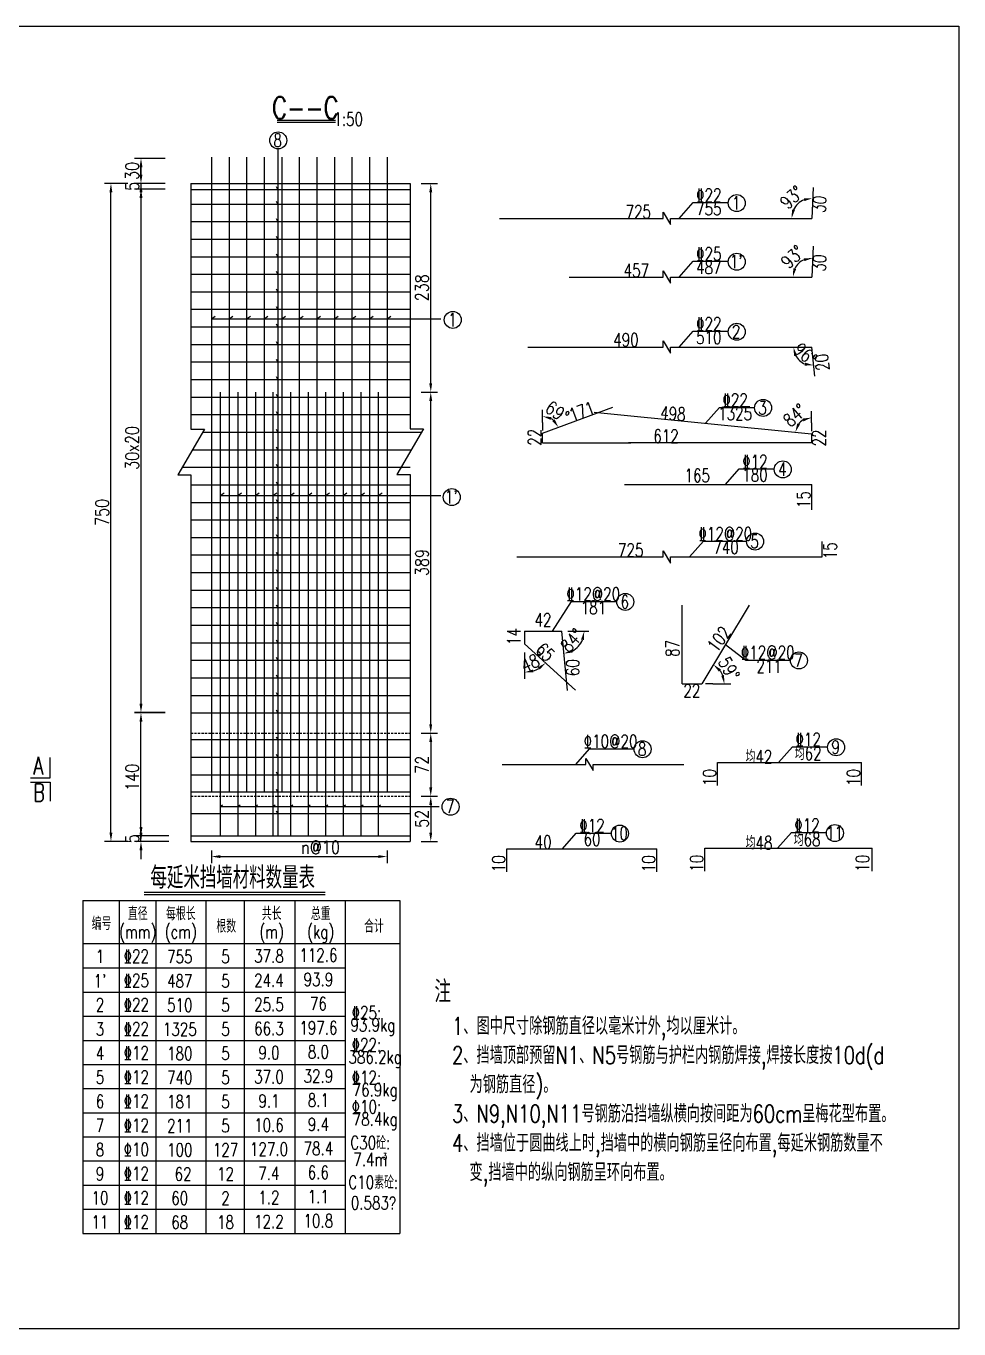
# Model space of a CAD drawing. Header units: millimetres. Extents: x 2923 to 12523, y -1268 to 4624.
# Drawn here: x 3961 to 5023, y -10 to 1475 of the extents above; entities that cross this region are included whole.
import ezdxf
from ezdxf.enums import TextEntityAlignment as Align

# ---------------------------------------------------------------- set-up
doc = ezdxf.new("R2010")
doc.units = ezdxf.units.MM
doc.linetypes.add('DASHED', pattern=[4, 2.5, -1.5])
for name, color, linetype in [('lk', 7, 'Continuous'), ('文字', 7, 'Continuous'), ('标注', 4, 'Continuous'), ('钢筋', 6, 'Continuous')]:
    doc.layers.add(name, color=color, linetype=linetype)
doc.styles.add('XGhz', font='simplex1.shx', dxfattribs={"width": 0.8, "bigfont": 'hztxt.shx'})
doc.styles.add('XGsz', font='simplex1.shx', dxfattribs={"width": 0.8, "bigfont": 'hztxt.shx'})
doc.styles.add('数字', font='simplex1.shx', dxfattribs={"width": 0.8, "bigfont": 'hztxt.shx'})
doc.styles.add('汉字', font='simplex1.shx', dxfattribs={"width": 0.8, "bigfont": 'hztxt.shx'})
doc.styles.add('钢筋', font='simplex1.shx', dxfattribs={"width": 0.8, "height": 2.2, "bigfont": 'hztxt.shx'})
doc.dimstyles.new('STANDARD50', dxfattribs={"dimscale": 5, "dimtxt": 3, "dimasz": 2, "dimexe": 1.5, "dimexo": 2.5, "dimgap": 0.5, "dimtad": 1, "dimdec": 0, "dimrnd": 0.1, "dimzin": 0, "dimdsep": 46, "dimtxsty": 'XGsz', "dimcen": 0.09, "dimdle": 1, "dimclrd": 256, "dimclre": 256, "dimclrt": 256, "dimadec": 0, "dimazin": 0, "dimtfac": 1, "dimtdec": 0, "dimtix": 1, "dimtmove": 2, "dimatfit": 3, "dimfxl": 0, "dimtolj": 1, "dimtzin": 0, "dimlwd": -1, "dimlwe": -1, "dimarcsym": 0})

# ---------------------------------------------------------------- blocks, each defined once
blk = doc.blocks.new('*D49')
at = {"layer": 'DEFPOINTS', "color": 0}
for p in [(4171.8, 547.2), (4371.8, 547.2), (4371.8, 528)]:
    blk.add_point(p, dxfattribs=at)
at = {"layer": '文字'}
for p, q in [((4171.8, 534.7), (4171.8, 520.5)), ((4371.8, 534.7), (4371.8, 520.5)), ((4181.8, 528), (4361.8, 528))]:
    blk.add_line(p, q, dxfattribs=at)
for points in [[(4181.8, 529.6), (4181.8, 526.3), (4171.8, 528)], [(4361.8, 529.6), (4361.8, 526.3), (4371.8, 528)]]:
    blk.add_solid(points, dxfattribs=at)
at = {"layer": '文字', "insert": (4296.1, 538.5), "char_height": 15, "attachment_point": 5, "style": 'XGsz'}
blk.add_mtext('\\A1;n@10', dxfattribs=at)
blk = doc.blocks.new('*D93')
at = {"layer": 'DEFPOINTS', "color": 0}
for p in [(4057.3, 1295.2), (4088.9, 1295.2), (4088.9, 545.2)]:
    blk.add_point(p, dxfattribs=at)
at = {"layer": '标注'}
for p, q in [((4076.4, 1295.2), (4049.8, 1295.2)), ((4057.3, 555.2), (4057.3, 1285.2)), ((4076.4, 545.2), (4049.8, 545.2))]:
    blk.add_line(p, q, dxfattribs=at)
for points in [[(4055.6, 1285.2), (4058.9, 1285.2), (4057.3, 1295.2)], [(4055.6, 555.2), (4058.9, 555.2), (4057.3, 545.2)]]:
    blk.add_solid(points, dxfattribs=at)
at = {"layer": '标注', "insert": (4047.3, 920.2), "char_height": 15, "attachment_point": 5, "rotation": 90, "style": 'XGsz'}
blk.add_mtext('\\A1;750', dxfattribs=at)
blk = doc.blocks.new('*D94')
at = {"layer": 'DEFPOINTS', "color": 0}
for p in [(4532.3, 1108.7), (4799.1, 1108.7), (4855.6, 1108.7), (4837.9, 1097.6), (4859, 1075.6)]:
    blk.add_point(p, dxfattribs=at)
at = {"layer": '文字'}
blk.add_line((4811.6, 1108.7), (4842.2, 1108.7), dxfattribs=at)
blk.add_arc((4855.6, 1108.7), 20.8, 207.753, 248.247, dxfattribs=at)
for points in [[(4835.5, 1098.5), (4838.7, 1099.3), (4834.7, 1108.7)], [(4848.1, 1090.9), (4847.6, 1087.6), (4857.8, 1087.9)]]:
    blk.add_solid(points, dxfattribs=at)
at = {"layer": '文字', "insert": (4848.3, 1100.6), "char_height": 15, "attachment_point": 5, "rotation": 318, "style": 'XGsz'}
blk.add_mtext('\\A1;96°', dxfattribs=at)
blk = doc.blocks.new('*D95')
at = {"layer": 'DEFPOINTS', "color": 0}
for p in [(4857.3, 1223.6), (4845.4, 1207.5), (4579.4, 1188.5), (4816, 1188.5), (4855.6, 1188.5)]:
    blk.add_point(p, dxfattribs=at)
at = {"layer": '文字'}
blk.add_line((4828.5, 1188.5), (4841.5, 1188.5), dxfattribs=at)
blk.add_arc((4855.6, 1188.5), 21.6, 113.8742, 153.2599, dxfattribs=at)
for points in [[(4846.5, 1209.9), (4847.1, 1206.6), (4856.7, 1210.1)], [(4837.9, 1197.8), (4834.6, 1198.6), (4834, 1188.5)]]:
    blk.add_solid(points, dxfattribs=at)
at = {"layer": '文字', "insert": (4833.8, 1211.4), "char_height": 15, "attachment_point": 5, "rotation": 43.567, "style": 'XGsz'}
blk.add_mtext('\\A1;93°', dxfattribs=at)
blk = doc.blocks.new('*D96')
at = {"layer": 'DEFPOINTS', "color": 0}
for p in [(4857.3, 1290.5), (4844.7, 1275.7), (4499.9, 1255.4), (4803.8, 1255.4), (4855.6, 1255.4)]:
    blk.add_point(p, dxfattribs=at)
at = {"layer": '文字'}
blk.add_line((4816.3, 1255.4), (4840.1, 1255.4), dxfattribs=at)
blk.add_arc((4855.6, 1255.4), 23, 112.2579, 154.8762, dxfattribs=at)
for points in [[(4846.6, 1278.3), (4847.1, 1275), (4856.7, 1278.4)], [(4836.4, 1264.8), (4833.1, 1265.5), (4832.6, 1255.4)]]:
    blk.add_solid(points, dxfattribs=at)
at = {"layer": '文字', "insert": (4832.8, 1279.3), "char_height": 15, "attachment_point": 5, "rotation": 43.567, "style": 'XGsz'}
blk.add_mtext('\\A1;93°', dxfattribs=at)
blk = doc.blocks.new('*D97')
at = {"layer": 'DEFPOINTS', "color": 0}
for p in [(4607.8, 1034.6), (4846.6, 1026.1), (4855.3, 1009.8), (4855.3, 1009.8), (4855.3, 999.6)]:
    blk.add_point(p, dxfattribs=at)
at = {"layer": '文字'}
blk.add_line((4855.3, 1022.3), (4855.3, 1035.8), dxfattribs=at)
blk.add_arc((4855.3, 1009.8), 18.5, 121.4088, 142.8806, dxfattribs=at)
for points in [[(4845.2, 1027.2), (4846.1, 1024), (4855.3, 1028.3)], [(4842.1, 1020.4), (4839, 1021.6), (4836.9, 1011.7)]]:
    blk.add_solid(points, dxfattribs=at)
at = {"layer": '文字', "insert": (4836.2, 1030.9), "char_height": 15, "attachment_point": 5, "rotation": 42.1447, "style": 'XGsz'}
blk.add_mtext('\\A1;84°', dxfattribs=at)
blk = doc.blocks.new('*D98')
at = {"layer": 'DEFPOINTS', "color": 0}
for p in [(4628.8, 1040.3), (4548.9, 1010.4), (4548.9, 1010.4), (4563, 1023.8), (4548.9, 999.6)]:
    blk.add_point(p, dxfattribs=at)
at = {"layer": '文字'}
blk.add_line((4548.9, 1022.9), (4548.9, 1037.3), dxfattribs=at)
blk.add_arc((4548.9, 1010.4), 19.5, 50.3413, 60.2428, dxfattribs=at)
for points in [[(4558.2, 1025.7), (4559, 1028.9), (4548.9, 1029.8)], [(4562.7, 1026.3), (4560, 1024.4), (4567.1, 1017.2)]]:
    blk.add_solid(points, dxfattribs=at)
at = {"layer": '文字', "insert": (4565.7, 1034.6), "char_height": 15, "attachment_point": 5, "rotation": 325.292, "style": 'XGsz'}
blk.add_mtext('\\A1;69°', dxfattribs=at)
blk = doc.blocks.new('*D99')
at = {"layer": 'DEFPOINTS', "color": 0}
for p in [(4784.3, 814.7), (4754.5, 733.3), (4708.1, 724.7), (4730.3, 724.7), (4730.3, 724.7)]:
    blk.add_point(p, dxfattribs=at)
at = {"layer": '文字'}
blk.add_line((4742.8, 724.7), (4763.5, 724.7), dxfattribs=at)
blk.add_arc((4730.3, 724.7), 25.8, 22.3847, 36.6516, dxfattribs=at)
for points in [[(4749.8, 738.8), (4752.1, 741.3), (4743.5, 746.8)], [(4755.7, 734.8), (4752.5, 734.2), (4756, 724.7)]]:
    blk.add_solid(points, dxfattribs=at)
at = {"layer": '文字', "insert": (4761.4, 742.3), "char_height": 15, "attachment_point": 5, "rotation": 299.5181, "style": 'XGsz'}
blk.add_mtext('\\A1;59°', dxfattribs=at)
blk = doc.blocks.new('*D245')
at = {"layer": 'DEFPOINTS', "color": 0}
for p in [(4131.5, 1295.2), (4091.5, 692.2), (4131.7, 692.2)]:
    blk.add_point(p, dxfattribs=at)
at = {"layer": '标注'}
for p, q in [((4119, 1295.2), (4084, 1295.2)), ((4091.5, 1285.2), (4091.5, 702.2)), ((4119.2, 692.2), (4084, 692.2))]:
    blk.add_line(p, q, dxfattribs=at)
for points in [[(4089.8, 1285.2), (4093.2, 1285.2), (4091.5, 1295.2)], [(4089.8, 702.2), (4093.2, 702.2), (4091.5, 692.2)]]:
    blk.add_solid(points, dxfattribs=at)
at = {"layer": '标注', "insert": (4081.5, 993.7), "char_height": 15, "attachment_point": 5, "rotation": 90, "style": 'XGsz'}
blk.add_mtext('\\A1;30x20', dxfattribs=at)
blk = doc.blocks.new('*D249')
at = {"layer": 'DEFPOINTS', "color": 0}
for p in [(4131.5, 1323.7), (4091.5, 1295.2), (4131.5, 1295.2)]:
    blk.add_point(p, dxfattribs=at)
at = {"layer": '标注'}
for p, q in [((4119, 1323.7), (4084, 1323.7)), ((4091.5, 1313.7), (4091.5, 1305.2)), ((4119, 1295.2), (4084, 1295.2))]:
    blk.add_line(p, q, dxfattribs=at)
for points in [[(4089.8, 1313.7), (4093.2, 1313.7), (4091.5, 1323.7)], [(4089.8, 1305.2), (4093.2, 1305.2), (4091.5, 1295.2)]]:
    blk.add_solid(points, dxfattribs=at)
at = {"layer": '标注', "insert": (4081.5, 1309.4), "char_height": 15, "attachment_point": 5, "rotation": 90, "style": 'XGsz'}
blk.add_mtext('\\A1;30', dxfattribs=at)
blk = doc.blocks.new('*D248')
at = {"layer": 'DEFPOINTS', "color": 0}
for p in [(4131.5, 1295.2), (4091.5, 1288.7), (4131.7, 1288.7)]:
    blk.add_point(p, dxfattribs=at)
at = {"layer": '标注'}
for p, q in [((4091.5, 1305.2), (4091.5, 1315.2)), ((4119, 1295.2), (4084, 1295.2)), ((4091.5, 1295.2), (4091.5, 1288.7)), ((4119.2, 1288.7), (4084, 1288.7)), ((4091.5, 1278.7), (4091.5, 1268.7))]:
    blk.add_line(p, q, dxfattribs=at)
for points in [[(4089.8, 1305.2), (4093.2, 1305.2), (4091.5, 1295.2)], [(4089.8, 1278.7), (4093.2, 1278.7), (4091.5, 1288.7)]]:
    blk.add_solid(points, dxfattribs=at)
at = {"layer": '标注', "insert": (4081.5, 1291.9), "char_height": 15, "attachment_point": 5, "rotation": 90, "style": 'XGsz'}
blk.add_mtext('\\A1;5', dxfattribs=at)
blk = doc.blocks.new('*D247')
at = {"layer": 'DEFPOINTS', "color": 0}
for p in [(4091.5, 551.6), (4135.9, 551.6), (4135.9, 545.1)]:
    blk.add_point(p, dxfattribs=at)
at = {"layer": '标注'}
for p, q in [((4091.5, 561.6), (4091.5, 571.6)), ((4123.4, 551.6), (4084, 551.6)), ((4091.5, 545.1), (4091.5, 551.6)), ((4123.4, 545.1), (4084, 545.1)), ((4091.5, 535.1), (4091.5, 525.1))]:
    blk.add_line(p, q, dxfattribs=at)
for points in [[(4089.8, 561.6), (4093.2, 561.6), (4091.5, 551.6)], [(4089.8, 535.1), (4093.2, 535.1), (4091.5, 545.1)]]:
    blk.add_solid(points, dxfattribs=at)
at = {"layer": '标注', "insert": (4081.5, 548.3), "char_height": 15, "attachment_point": 5, "rotation": 90, "style": 'XGsz'}
blk.add_mtext('\\A1;5', dxfattribs=at)
blk = doc.blocks.new('*D246')
at = {"layer": 'DEFPOINTS', "color": 0}
for p in [(4091.5, 691.7), (4131.7, 691.7), (4135.9, 545.1)]:
    blk.add_point(p, dxfattribs=at)
at = {"layer": '标注'}
for p, q in [((4119.2, 691.7), (4084, 691.7)), ((4091.5, 555.1), (4091.5, 681.7)), ((4123.4, 545.1), (4084, 545.1))]:
    blk.add_line(p, q, dxfattribs=at)
for points in [[(4089.8, 681.7), (4093.2, 681.7), (4091.5, 691.7)], [(4089.8, 555.1), (4093.2, 555.1), (4091.5, 545.1)]]:
    blk.add_solid(points, dxfattribs=at)
at = {"layer": '标注', "insert": (4081.5, 618.4), "char_height": 15, "attachment_point": 5, "rotation": 90, "style": 'XGsz'}
blk.add_mtext('\\A1;140', dxfattribs=at)
blk = doc.blocks.new('*D299')
at = {"layer": 'DEFPOINTS', "color": 0}
for p in [(4528.3, 770.6), (4528.3, 760.7), (4528.3, 730.6), (4537.3, 739.2), (4586.5, 717.6)]:
    blk.add_point(p, dxfattribs=at)
at = {"layer": '文字'}
blk.add_arc((4528.3, 770.6), 32.6, 287.6236, 300.0528, dxfattribs=at)
for points in [[(4543.6, 743.7), (4545.7, 741.1), (4552.5, 748.7)], [(4538.5, 737.9), (4538, 741.2), (4528.3, 738)]]:
    blk.add_solid(points, dxfattribs=at)
at = {"layer": '文字', "insert": (4537.5, 749.9), "char_height": 15, "attachment_point": 5, "rotation": 23.8382, "style": 'XGsz'}
blk.add_mtext('\\A1;48°', dxfattribs=at)
blk = doc.blocks.new('*D300')
at = {"layer": 'DEFPOINTS', "color": 0}
for p in [(4570.7, 784.9), (4577.9, 784.9), (4601.6, 784.9), (4585, 763.5), (4577.4, 717.3)]:
    blk.add_point(p, dxfattribs=at)
at = {"layer": '文字'}
blk.add_arc((4570.7, 784.9), 25.7, 298.1495, 337.5611, dxfattribs=at)
for points in [[(4592.8, 775.4), (4596.1, 774.7), (4596.4, 784.9)], [(4583.3, 760.6), (4582.3, 763.8), (4573.2, 759.3)]]:
    blk.add_solid(points, dxfattribs=at)
at = {"layer": '文字', "insert": (4582.3, 774.3), "char_height": 15, "attachment_point": 5, "rotation": 47.8553, "style": 'XGsz'}
blk.add_mtext('\\A1;84°', dxfattribs=at)
blk = doc.blocks.new('*D348')
at = {"layer": 'DEFPOINTS', "color": 0}
for p in [(4398, 1057.4), (4421.6, 1057.4), (4398, 668.7)]:
    blk.add_point(p, dxfattribs=at)
at = {"layer": '标注'}
for p, q in [((4410.5, 1057.4), (4429.1, 1057.4)), ((4421.6, 678.7), (4421.6, 1047.4)), ((4410.5, 668.7), (4429.1, 668.7))]:
    blk.add_line(p, q, dxfattribs=at)
for points in [[(4419.9, 1047.4), (4423.2, 1047.4), (4421.6, 1057.4)], [(4419.9, 678.7), (4423.2, 678.7), (4421.6, 668.7)]]:
    blk.add_solid(points, dxfattribs=at)
at = {"layer": '标注', "insert": (4411.6, 863.1), "char_height": 15, "attachment_point": 5, "rotation": 90, "style": 'XGsz'}
blk.add_mtext('\\A1;389', dxfattribs=at)
blk = doc.blocks.new('*D349')
at = {"layer": 'DEFPOINTS', "color": 0}
for p in [(4398, 1295.2), (4421.6, 1295.2), (4398, 1057.4)]:
    blk.add_point(p, dxfattribs=at)
at = {"layer": '标注'}
for p, q in [((4410.5, 1295.2), (4429.1, 1295.2)), ((4421.6, 1067.4), (4421.6, 1285.2)), ((4410.5, 1057.4), (4429.1, 1057.4))]:
    blk.add_line(p, q, dxfattribs=at)
for points in [[(4419.9, 1285.2), (4423.2, 1285.2), (4421.6, 1295.2)], [(4419.9, 1067.4), (4423.2, 1067.4), (4421.6, 1057.4)]]:
    blk.add_solid(points, dxfattribs=at)
at = {"layer": '标注', "insert": (4411.6, 1176.3), "char_height": 15, "attachment_point": 5, "rotation": 90, "style": 'XGsz'}
blk.add_mtext('\\A1;238', dxfattribs=at)
blk = doc.blocks.new('*D360')
at = {"layer": 'DEFPOINTS', "color": 0}
for p in [(4398, 668.7), (4398, 596.7), (4421.6, 596.7)]:
    blk.add_point(p, dxfattribs=at)
at = {"layer": '标注'}
for p, q in [((4410.5, 668.7), (4429.1, 668.7)), ((4421.6, 658.7), (4421.6, 606.7)), ((4410.5, 596.7), (4429.1, 596.7))]:
    blk.add_line(p, q, dxfattribs=at)
for points in [[(4419.9, 658.7), (4423.2, 658.7), (4421.6, 668.7)], [(4419.9, 606.7), (4423.2, 606.7), (4421.6, 596.7)]]:
    blk.add_solid(points, dxfattribs=at)
at = {"layer": '标注', "insert": (4411.6, 632.7), "char_height": 15, "attachment_point": 5, "rotation": 90, "style": 'XGsz'}
blk.add_mtext('\\A1;72', dxfattribs=at)
blk = doc.blocks.new('*D361')
at = {"layer": 'DEFPOINTS', "color": 0}
for p in [(4398, 596.7), (4398, 545.2), (4421.6, 545.2)]:
    blk.add_point(p, dxfattribs=at)
at = {"layer": '标注'}
for p, q in [((4410.5, 596.7), (4429.1, 596.7)), ((4421.6, 586.7), (4421.6, 555.2)), ((4410.5, 545.2), (4429.1, 545.2))]:
    blk.add_line(p, q, dxfattribs=at)
for points in [[(4419.9, 586.7), (4423.2, 586.7), (4421.6, 596.7)], [(4419.9, 555.2), (4423.2, 555.2), (4421.6, 545.2)]]:
    blk.add_solid(points, dxfattribs=at)
at = {"layer": '标注', "insert": (4411.6, 571), "char_height": 15, "attachment_point": 5, "rotation": 90, "style": 'XGsz'}
blk.add_mtext('\\A1;52', dxfattribs=at)

msp = doc.modelspace()

# ---------------------------------------------------------------- linework, layer by layer
at = {"layer": 'DEFPOINTS'}
msp.add_lwpolyline([(2923.2, 1474.6), (5023.2, 1474.6), (5023.2, -10.4), (2923.2, -10.4), (2923.2, 1474.6)], dxfattribs=at)
at = {"layer": 'lk'}
for p, q in [((4148.4, 1295.2), (4398, 1295.2)), ((4148.4, 1295.2), (4148.4, 1015.3)), ((4398, 1295.2), (4398, 1015.5)), ((4148.4, 1087.2), (4148.4, 1015.3)), ((4398, 1087.2), (4398, 1015.5)), ((4163.8, 1015.3), (4133.3, 963.2)), ((4148.4, 1015.3), (4163.8, 1015.3)), ((4413.5, 1015.5), (4383, 963.4)), ((4398, 1015.5), (4413.5, 1015.5)), ((4133.3, 963.2), (4148.4, 963.2)), ((4148.4, 963.2), (4148.4, 545.2)), ((4383, 963.4), (4398, 963.4)), ((4398, 963.4), (4398, 545.2)), ((4148.4, 545.2), (4398, 545.2))]:
    msp.add_line(p, q, dxfattribs=at)
at = {"layer": 'lk', "linetype": 'DASHED'}
for p, q in [((4148.4, 668.7), (4398, 668.7)), ((4148.4, 596.7), (4398, 596.7))]:
    msp.add_line(p, q, dxfattribs=at)
at = {"layer": '文字'}
for p, q in [((4548.9, 1022.9), (4548.9, 1013.5)), ((4855.3, 1022.3), (4855.3, 1012.9)), ((4577.9, 784.9), (4601.6, 784.9)), ((4528.3, 760.7), (4528.3, 730.6)), ((4742.8, 724.7), (4734.6, 724.7)), ((4181.8, 585.2), (4184.4, 586.8)), ((4181.8, 585.2), (4431.3, 585.2)), ((4201.8, 585.2), (4204.4, 586.8)), ((4221.8, 585.2), (4224.4, 586.8)), ((4241.8, 585.2), (4244.4, 586.8)), ((4261.8, 585.2), (4264.4, 586.8)), ((4281.8, 585.2), (4284.4, 586.8)), ((4301.8, 585.2), (4304.4, 586.8)), ((4321.8, 585.2), (4324.4, 586.8)), ((4341.8, 585.2), (4344.4, 586.8)), ((4361.8, 585.2), (4364.4, 586.8)), ((4025.3, 318.5), (4324.2, 318.5))]:
    msp.add_line(p, q, dxfattribs=at)
at = {"layer": '标注'}
for p, q in [((4246.5, 1364.9), (4313.1, 1364.9)), ((4247.5, 1334.6), (4247.5, 551.7)), ((4247.5, 1288.4), (4245.9, 1291.4)), ((4247.5, 1271.7), (4245.9, 1274.7)), ((4686.2, 1255.4), (4686.2, 1262.4)), ((4686.2, 1262.4), (4694.5, 1248.4)), ((4704.6, 1255.4), (4720.4, 1273.4)), ((4720.4, 1273.4), (4759.7, 1273.4)), ((4247.5, 1251.7), (4245.9, 1254.7)), ((4694.5, 1248.4), (4694.5, 1255.4)), ((4247.5, 1231.7), (4245.9, 1234.7)), ((4247.5, 1211.7), (4245.9, 1214.7)), ((4704.6, 1188.5), (4720.4, 1206.5)), ((4720.4, 1206.5), (4759.7, 1206.5)), ((4247.5, 1191.7), (4245.9, 1194.7)), ((4686.2, 1195.5), (4694.5, 1181.4)), ((4686.2, 1188.5), (4686.2, 1195.5)), ((4694.5, 1181.4), (4694.5, 1188.5)), ((4247.5, 1171.7), (4245.9, 1174.7)), ((4171.8, 1140.9), (4176.1, 1143.8)), ((4191.8, 1140.9), (4196.1, 1143.8)), ((4211.8, 1140.9), (4216.1, 1143.8)), ((4231.8, 1140.9), (4236.1, 1143.8)), ((4247.5, 1151.7), (4245.9, 1154.7)), ((4251.8, 1140.9), (4256.1, 1143.8)), ((4271.8, 1140.9), (4276.1, 1143.8)), ((4291.8, 1140.9), (4296.1, 1143.8)), ((4311.8, 1140.9), (4316.1, 1143.8)), ((4331.8, 1140.9), (4336.1, 1143.8)), ((4351.8, 1140.9), (4356.1, 1143.8)), ((4371.8, 1140.9), (4376.1, 1143.8)), ((4171.8, 1140.9), (4433.1, 1140.9)), ((4247.5, 1131.7), (4245.9, 1134.7)), ((4247.5, 1111.7), (4245.9, 1114.7)), ((4686.2, 1115.7), (4694.5, 1101.6)), ((4686.2, 1108.7), (4686.2, 1115.7)), ((4704.6, 1108.7), (4720.4, 1126.7)), ((4720.4, 1126.7), (4759.7, 1126.7)), ((4694.5, 1101.6), (4694.5, 1108.7)), ((4247.5, 1091.7), (4245.9, 1094.7)), ((4247.5, 1071.7), (4245.9, 1074.7)), ((4247.5, 1051.7), (4245.9, 1054.7)), ((4734.6, 1021.9), (4750.4, 1039.9)), ((4750.4, 1039.9), (4789.7, 1039.9)), ((4247.5, 1031.7), (4245.9, 1034.7)), ((4247.5, 1011.7), (4245.9, 1014.7)), ((4247.5, 991.7), (4245.9, 994.7)), ((4247.5, 971.7), (4245.9, 974.7)), ((4757.2, 951.9), (4773, 969.9)), ((4773, 969.9), (4812.3, 969.9)), ((4247.5, 951.7), (4245.9, 954.7)), ((4181.8, 939.6), (4186.1, 942.5)), ((4181.8, 939.6), (4433, 939.6)), ((4201.8, 939.6), (4206.1, 942.5)), ((4221.8, 939.6), (4226.1, 942.5)), ((4241.8, 939.6), (4246.1, 942.5)), ((4261.8, 939.6), (4266.1, 942.5)), ((4281.8, 939.6), (4286.1, 942.5)), ((4301.8, 939.6), (4306.1, 942.5)), ((4321.8, 939.6), (4326.1, 942.5)), ((4341.8, 939.6), (4346.1, 942.5)), ((4361.8, 939.6), (4366.1, 942.5)), ((4247.5, 931.7), (4245.9, 934.7)), ((4247.5, 911.7), (4245.9, 914.7)), ((4247.5, 891.7), (4245.9, 894.7)), ((4686.2, 876.5), (4694.5, 862.5)), ((4686.2, 869.5), (4686.2, 876.5)), ((4716.5, 869.5), (4732.3, 887.5)), ((4732.3, 887.5), (4780.7, 887.5)), ((4247.5, 871.7), (4245.9, 874.7)), ((4694.5, 862.5), (4694.5, 869.5)), ((4247.5, 851.7), (4245.9, 854.7)), ((4247.5, 831.7), (4245.9, 834.7)), ((4560.3, 784.9), (4581.9, 818.8)), ((4581.9, 818.8), (4632.9, 818.8)), ((4247.5, 811.7), (4245.9, 814.7)), ((4247.5, 791.7), (4245.9, 794.7)), ((4247.5, 771.7), (4245.9, 774.7)), ((4757.3, 769.7), (4780.5, 752)), ((4247.5, 751.7), (4245.9, 754.7)), ((4780.5, 752), (4830.6, 752)), ((4247.5, 731.7), (4245.9, 734.7)), ((4247.5, 711.7), (4245.9, 714.7)), ((4247.5, 691.7), (4245.9, 694.7)), ((4247.5, 661.3), (4245.9, 664.2)), ((3988, 617.8), (3988, 640.8)), ((4247.5, 641.3), (4245.9, 644.2)), ((4586.7, 632.9), (4602.5, 650.9)), ((4598.1, 639.9), (4606.4, 625.9)), ((4598.1, 632.9), (4598.1, 639.9)), ((4602.5, 650.9), (4652.6, 650.9)), ((4817.8, 635.1), (4833.6, 653.1)), ((4833.6, 653.1), (4872.9, 653.1)), ((4247.5, 621.3), (4245.9, 624.2)), ((4606.4, 625.9), (4606.4, 632.9)), ((3965.5, 617.8), (3988, 617.8)), ((3965.5, 612.7), (3988, 612.7)), ((3988, 612.7), (3988, 591)), ((4247.5, 601.7), (4245.9, 604.6)), ((4247.5, 577), (4245.9, 579.9)), ((4571.6, 536.8), (4587.4, 554.8)), ((4587.4, 554.8), (4626.7, 554.8)), ((4816.6, 537.4), (4832.4, 555.4)), ((4832.4, 555.4), (4871.7, 555.4)), ((4066.5, 478), (4066.5, 98.5)), ((4095.3, 484.9), (4301.3, 484.9)), ((4108.4, 478), (4108.4, 98.5)), ((4165.4, 478), (4165.4, 98.5)), ((4209, 478), (4209, 98.5)), ((4266.6, 478), (4266.6, 98.5)), ((4324.2, 478), (4324.2, 98.5)), ((4025.3, 428.8), (4386.3, 428.8)), ((4025.3, 401), (4324.2, 401)), ((4025.3, 373.5), (4324.2, 373.5)), ((4025.3, 346), (4324.2, 346)), ((4025.3, 291), (4324.2, 291)), ((4025.3, 263.5), (4324.2, 263.5)), ((4025.3, 236), (4324.2, 236)), ((4025.3, 208.5), (4324.2, 208.5)), ((4025.3, 181), (4324.2, 181)), ((4025.3, 153.5), (4324.2, 153.5)), ((4025.3, 126), (4324.2, 126))]:
    msp.add_line(p, q, dxfattribs=at)
for centre in [(4247.8, 1344.3), (4770.1, 1272.8), (4770.1, 1205.9), (4446.7, 1139.7), (4770.1, 1126.1), (4800.1, 1039.4), (4822.6, 969.3), (4445.5, 937.7), (4791.1, 887), (4643.2, 818.3), (4841, 751.5), (4662.9, 650.3), (4883.3, 652.5), (4444.2, 584.8), (4882, 554.8), (4637.1, 554.2)]:
    msp.add_circle(centre, 9.68, dxfattribs=at)
at = {"layer": '钢筋'}
for p, q in [((4246.5, 1367.4), (4313.1, 1367.4)), ((4171.8, 1325.2), (4171.8, 601.7)), ((4191.8, 1325.2), (4191.8, 601.7)), ((4211.8, 1325.2), (4211.8, 601.7)), ((4231.8, 1325.2), (4231.8, 601.7)), ((4251.8, 1325.2), (4251.8, 601.7)), ((4271.8, 1325.2), (4271.8, 601.7)), ((4291.8, 1325.2), (4291.8, 601.7)), ((4311.8, 1325.2), (4311.8, 601.7)), ((4331.8, 1325.2), (4331.8, 601.7)), ((4351.8, 1325.2), (4351.8, 601.7)), ((4371.8, 1325.2), (4371.8, 601.7)), ((4148.4, 1288.4), (4398, 1288.4)), ((4857.3, 1290.5), (4855.6, 1255.4)), ((4148.4, 1271.7), (4398, 1271.7)), ((4148.4, 1251.7), (4398, 1251.7)), ((4499.9, 1255.4), (4686.2, 1255.4)), ((4694.5, 1255.4), (4855.6, 1255.4)), ((4148.4, 1231.7), (4398, 1231.7)), ((4857.3, 1223.6), (4855.6, 1188.5)), ((4148.4, 1211.7), (4398, 1211.7)), ((4148.4, 1191.7), (4398, 1191.7)), ((4579.4, 1188.5), (4686.2, 1188.5)), ((4694.5, 1188.5), (4855.6, 1188.5)), ((4148.4, 1171.7), (4398, 1171.7)), ((4148.4, 1151.7), (4398, 1151.7)), ((4148.4, 1131.7), (4398, 1131.7)), ((4148.4, 1111.7), (4398, 1111.7)), ((4532.3, 1108.7), (4686.2, 1108.7)), ((4694.5, 1108.7), (4855.6, 1108.7)), ((4859, 1075.6), (4855.6, 1108.7)), ((4148.4, 1091.7), (4398, 1091.7)), ((4148.4, 1071.7), (4398, 1071.7)), ((4181.8, 1057.2), (4181.8, 551.7)), ((4201.8, 1057.2), (4201.8, 551.7)), ((4221.8, 1057.2), (4221.8, 551.7)), ((4241.8, 1057.2), (4241.8, 551.7)), ((4261.8, 1057.2), (4261.8, 551.7)), ((4281.8, 1057.2), (4281.8, 551.7)), ((4301.8, 1057.2), (4301.8, 551.7)), ((4321.8, 1057.2), (4321.8, 551.7)), ((4341.8, 1057.2), (4341.8, 551.7)), ((4361.8, 1057.2), (4361.8, 551.7)), ((4148.4, 1051.7), (4398, 1051.7)), ((4548.9, 1010.4), (4628.8, 1040.3)), ((4148.4, 1031.7), (4398, 1031.7)), ((4607.8, 1034.6), (4855.3, 1009.8)), ((4161.8, 1011.7), (4411.3, 1011.7)), ((4548.9, 999.6), (4548.9, 1010.4)), ((4855.3, 1009.8), (4855.3, 999.6)), ((4548.9, 999.6), (4649.3, 999.6)), ((4855.3, 999.6), (4647, 999.6)), ((4150, 991.7), (4399.6, 991.7)), ((4138.3, 971.7), (4398, 971.7)), ((4148.4, 951.7), (4398, 951.7)), ((4642.4, 951.9), (4855.6, 951.9)), ((4855.6, 923), (4855.6, 951.9)), ((4148.4, 931.7), (4398, 931.7)), ((4148.4, 911.7), (4398, 911.7)), ((4148.4, 891.7), (4398, 891.7)), ((4867.5, 869.5), (4867.5, 887.1)), ((4148.4, 871.7), (4398, 871.7)), ((4519.7, 869.5), (4686.2, 869.5)), ((4694.5, 869.5), (4867.5, 869.5)), ((4148.4, 851.7), (4398, 851.7)), ((4148.4, 831.7), (4398, 831.7)), ((4148.4, 811.7), (4398, 811.7)), ((4708.1, 724.7), (4708.1, 814.7)), ((4784.3, 814.7), (4730.3, 724.7)), ((4148.4, 791.7), (4398, 791.7)), ((4528.3, 784.9), (4528.3, 770.6)), ((4528.3, 784.9), (4570.7, 784.9)), ((4577.4, 717.3), (4570.7, 784.9)), ((4148.4, 771.7), (4398, 771.7)), ((4586.5, 717.6), (4528.3, 770.6)), ((4148.4, 751.7), (4398, 751.7)), ((4148.4, 731.7), (4398, 731.7)), ((4708.1, 724.7), (4730.3, 724.7)), ((4148.4, 711.7), (4398, 711.7)), ((4148.4, 691.7), (4398, 691.7)), ((4148.4, 661.3), (4398, 661.3)), ((4148.4, 641.3), (4398, 641.3)), ((4502.9, 632.9), (4598.1, 632.9)), ((4606.4, 632.9), (4709.9, 632.9)), ((4748.4, 635.1), (4912.3, 635.1)), ((4748.4, 608.9), (4748.4, 635.1)), ((4912.3, 608.9), (4912.3, 635.1)), ((4148.4, 621.3), (4398, 621.3)), ((4148.4, 601.7), (4398, 601.7)), ((4148.4, 577), (4398, 577)), ((4148.4, 551.7), (4398, 551.7)), ((4508.1, 536.8), (4679.1, 536.8)), ((4508.1, 510.6), (4508.1, 536.8)), ((4679.1, 510.6), (4679.1, 536.8)), ((4733.7, 537.4), (4924.5, 537.4)), ((4733.7, 511.2), (4733.7, 537.4)), ((4924.5, 511.2), (4924.5, 537.4)), ((4025.3, 478), (4386.3, 478)), ((4025.3, 478), (4025.3, 98.5)), ((4095.3, 487.4), (4301.3, 487.4)), ((4386.3, 478), (4386.3, 98.5)), ((4025.3, 98.5), (4386.3, 98.5))]:
    msp.add_line(p, q, dxfattribs=at)

# ---------------------------------------------------------------- texts
at = {"layer": '文字', "width": 0.75}
for s, height, style, p in [('C--C', 25, 'XGhz', (4278.7, 1381.4)), ('1:50', 15, '数字', (4327.5, 1368.5)), ('8', 15, '数字', (4247.2, 1344.4)), ('%%13222', 15, '钢筋', (4738.3, 1281.8)), ('1', 15, '数字', (4769.5, 1273)), ('725', 15, '数字', (4657.9, 1262.9)), ('755', 15, '数字', (4738.3, 1266.4)), ('%%13225', 15, '钢筋', (4738.3, 1214.9)), ('457', 15, '数字', (4655.8, 1196)), ('487', 15, '数字', (4738.3, 1199.5)), ("1'", 15, '数字', (4769.5, 1206)), ('1', 15, '数字', (4446.2, 1139.8)), ('%%13222', 15, '钢筋', (4738.3, 1135.1)), ('2', 15, '数字', (4769.5, 1126.2)), ('490', 15, '数字', (4643.9, 1116.9)), ('510', 15, '数字', (4738.3, 1119.7)), ('%%13222', 15, '钢筋', (4768.3, 1048.3)), ('1325', 15, '数字', (4768.3, 1032.9)), ('3', 15, '数字', (4799.5, 1039.5)), ('612', 15, '数字', (4689.6, 1007.1)), ('%%13212', 15, '钢筋', (4790.9, 978.3)), ('165', 15, '数字', (4725.2, 962.3)), ('180', 15, '数字', (4790.9, 962.9)), ('4', 15, '数字', (4822.1, 969.5)), ("1'", 15, '数字', (4444.9, 937.8)), ('%%13212@20', 15, '钢筋', (4757.1, 895.9)), ('5', 15, '数字', (4790.5, 887.1)), ('725', 15, '数字', (4649.3, 877.3)), ('740', 15, '数字', (4757.9, 880.5)), ('%%13212@20', 15, '钢筋', (4606.7, 827.2)), ('181', 15, '数字', (4606.9, 811.8)), ('6', 15, '数字', (4642.6, 818.4)), ('42', 15, '数字', (4549.4, 797.8)), ('%%13212@20', 15, '钢筋', (4805.4, 760.5)), ('7', 15, '数字', (4840.4, 751.6)), ('211', 15, '数字', (4807, 745)), ('22', 15, '数字', (4719, 717)), ('%%13212', 15, '钢筋', (4851.5, 661.5)), ('%%13110@20', 15, '钢筋', (4626.4, 659.3)), ('8', 15, '数字', (4662.4, 650.5)), ('均62', 15, '数字', (4851.5, 646.1)), ('9', 15, '数字', (4882.7, 652.7)), ('A', 20, 'XGhz', (3974.6, 631.5)), ('均42', 15, '数字', (4795.4, 642.5)), ('B', 20, 'XGhz', (3975.4, 600.9)), ('7', 15, '数字', (4443.7, 585)), ('%%13212', 15, '钢筋', (4605.3, 563.2)), ('%%13212', 15, '钢筋', (4850.2, 563.8)), ('40', 15, '数字', (4549.6, 544.3)), ('60', 15, '数字', (4605.3, 547.8)), ('10', 15, '数字', (4636.5, 554.4)), ('均48', 15, '数字', (4795.5, 544.4)), ('均68', 15, '数字', (4850.3, 548.2)), ('11', 15, '数字', (4881.5, 554.9)), ('每延米挡墙材料数量表', 25, '汉字', (4196, 505.2)), ('编号', 15, '数字', (4046.6, 452.5)), ('直径', 15, '数字', (4087.8, 463.7)), ('每根长', 15, '数字', (4136.9, 463.7)), ('共长', 15, '数字', (4240.3, 463.7)), ('总重', 15, '数字', (4296.2, 463.7)), ('(mm)', 15, '数字', (4087.8, 441.2)), ('(cm)', 15, '数字', (4136.9, 441.2)), ('根数', 15, '数字', (4188.6, 449.4)), ('(m)', 15, '数字', (4240.3, 441.2)), ('(kg)', 15, '数字', (4296.2, 441.2)), ('合计', 15, '数字', (4356.9, 449.4)), ('1', 15, '数字', (4044.8, 414.2)), ('%%13222', 15, '钢筋', (4086.1, 414.5)), ('755', 15, '数字', (4135.7, 413.9)), ('5', 15, '数字', (4187.8, 414)), ('37.8', 15, '数字', (4237.3, 414.6)), ('112.6', 15, '数字', (4293.6, 415.5)), ("1'", 15, '数字', (4044.8, 386.4)), ('%%13225', 15, '钢筋', (4086.1, 386.7)), ('487', 15, '数字', (4135.7, 386.1)), ('5', 15, '数字', (4187.8, 386.2)), ('24.4', 15, '数字', (4237.3, 386.9)), ('93.9', 15, '数字', (4293.6, 387.8)), ('2', 15, '数字', (4044.8, 358.9)), ('%%13222', 15, '钢筋', (4086.1, 359.2)), ('510', 15, '数字', (4135.7, 358.6)), ('5', 15, '数字', (4187.8, 358.7)), ('25.5', 15, '数字', (4237.3, 359.4)), ('76', 15, '数字', (4293.6, 360.3)), ('%%13225:', 15, '钢筋', (4348.3, 350)), ('93.9kg', 15, '数字', (4355.6, 333.6)), ('3', 15, '数字', (4044.8, 331.4)), ('%%13222', 15, '钢筋', (4086.1, 331.7)), ('1325', 15, '数字', (4135.7, 331.1)), ('5', 15, '数字', (4187.8, 331.2)), ('66.3', 15, '数字', (4237.3, 331.9)), ('197.6', 15, '数字', (4293.6, 332.8)), ('9.0', 15, '数字', (4237.3, 304.4)), ('8.0', 15, '数字', (4293.6, 305.3)), ('%%13222:', 15, '钢筋', (4348.3, 313.4)), ('4', 15, '数字', (4044.8, 303.9)), ('%%13212', 15, '钢筋', (4086.1, 304.2)), ('180', 15, '数字', (4135.7, 303.6)), ('5', 15, '数字', (4187.8, 303.7)), ('386.2kg', 15, '数字', (4358.2, 297)), ('5', 15, '数字', (4044.8, 276.4)), ('%%13212', 15, '钢筋', (4086.1, 276.7)), ('740', 15, '数字', (4135.7, 276.1)), ('5', 15, '数字', (4187.8, 276.2)), ('37.0', 15, '数字', (4237.3, 276.9)), ('32.9', 15, '数字', (4293.6, 277.8)), ('%%13212:', 15, '钢筋', (4348.3, 276.1)), ('76.9kg', 15, '数字', (4358.2, 259.7)), ('6', 15, '数字', (4044.8, 248.9)), ('%%13212', 15, '钢筋', (4086.1, 249.2)), ('181', 15, '数字', (4135.7, 248.6)), ('5', 15, '数字', (4187.8, 248.7)), ('9.1', 15, '数字', (4237.3, 249.4)), ('8.1', 15, '数字', (4293.6, 250.3)), ('%%13110:', 15, '钢筋', (4348.3, 242.7)), ('7', 15, '数字', (4044.8, 221.4)), ('%%13212', 15, '钢筋', (4086.1, 221.7)), ('211', 15, '数字', (4135.7, 221.1)), ('5', 15, '数字', (4187.8, 221.2)), ('10.6', 15, '数字', (4237.3, 221.9)), ('9.4', 15, '数字', (4293.6, 222.8)), ('78.4kg', 15, '数字', (4358.2, 226.3)), ('C30砼:', 15, '数字', (4352.7, 202.6)), ('8', 15, '数字', (4044.8, 193.9)), ('%%13110', 15, '钢筋', (4086.1, 194.2)), ('100', 15, '数字', (4135.7, 193.6)), ('127', 15, '数字', (4187.8, 193.7)), ('127.0', 15, '数字', (4237.3, 194.4)), ('78.4', 15, '数字', (4293.6, 195.3)), ('7.4m', 15, '数字', (4352.7, 182.7)), ('3', 7.5, '数字', (4369.4, 186.3)), ('9', 15, '数字', (4044.8, 166.4)), ('%%13212', 15, '钢筋', (4086.1, 166.7)), (' 62', 15, '数字', (4135.6, 166.1)), ('12', 15, '数字', (4187.8, 166.2)), ('7.4', 15, '数字', (4237.2, 166.9)), ('6.6', 15, '数字', (4293.5, 167.8)), ('10', 15, '数字', (4044.8, 138.9)), ('%%13212', 15, '钢筋', (4086.1, 139.2)), ('60', 15, '数字', (4135.6, 138.6)), ('2', 15, '数字', (4187.8, 138.7)), ('1.2', 15, '数字', (4237.2, 139.4)), ('1.1', 15, '数字', (4293.5, 140.3)), ('11', 15, '数字', (4044.8, 111.4)), ('%%13212', 15, '钢筋', (4086.1, 111.7)), ('12.2', 15, '数字', (4237.2, 111.9)), ('10.8', 15, '数字', (4293.5, 112.8)), ('68', 15, '数字', (4135.6, 111.1)), ('18', 15, '数字', (4187.8, 111.2))]:
    msp.add_text(s, height=height, dxfattribs=dict(at, style=style)).set_placement(p, align=Align.MIDDLE)
at = {"layer": '文字', "style": '数字', "width": 0.75}
for s, rotation, p in [('30', 85.7279, (4864.3, 1271.5)), ('30', 85.7279, (4864.3, 1204.5)), ('20', 96, (4867.4, 1091.2)), ('171', 20.2678, (4593.6, 1035.4)), ('498', 356.1896, (4697.4, 1032.9)), ('22', 90, (4539.9, 1005.9)), ('22', 90, (4864.1, 1005.1)), ('15', 90, (4846.3, 934.9)), ('15', 90, (4876.5, 876.6)), ('14', 90, (4516.2, 778.7)), ('102', 52.8274, (4750, 776)), ('87', 90, (4697, 765.2)), ('65', 315.0245, (4552, 761)), ('60', 90, (4583.3, 743.3)), ('10', 90, (4739.2, 618.1)), ('10', 90, (4903.1, 618.1)), ('10', 90, (4498.9, 519.8)), ('10', 90, (4669.8, 519.8)), ('10', 90, (4724.5, 520.4)), ('10', 90, (4913.4, 520.4))]:
    msp.add_text(s, height=15, rotation=rotation, dxfattribs=at).set_placement(p, align=Align.MIDDLE)
for s, p in [('C10素砼:', (4356.1, 156.7)), ('0.583%%143', (4356.3, 133.2))]:
    msp.add_text(s, height=15, dxfattribs=at).set_placement(p, align=Align.MIDDLE_CENTER)
at = {"layer": '文字', "insert": (4425.8, 152.1), "char_height": 20, "width": 513.463, "attachment_point": 7, "style": '汉字'}
msp.add_mtext('{\\H1.25x;\\W0.75;注\\P\\pxi-1,l2;\\H0.8x;1、图中尺寸除钢筋直径以毫米计外,均以厘米计。\\P2、挡墙顶部预留N1、N5号钢筋与护栏内钢筋焊接,焊接长度按10d(d为钢筋直径)。\\P3、N9,N10,N11号钢筋沿挡墙纵横向按间距为60cm呈梅花型布置。\\P4、挡墙位于圆曲线上时,挡墙中的横向钢筋呈径向布置,每延米钢筋数量不变,挡墙中的纵向钢筋呈环向布置。}', dxfattribs=at)

# ---------------------------------------------------------------- dimensions: what is measured, and where the dimension line sits
at = {"layer": '文字'}
for base, line1, line2, picture, middle in [((4844.7, 1275.7), ((4857.3, 1290.5), (4855.6, 1255.4)), ((4499.9, 1255.4), (4803.8, 1255.4)), '*D96', (4832.8, 1279.3)), ((4845.4, 1207.5), ((4857.3, 1223.6), (4855.6, 1188.5)), ((4579.4, 1188.5), (4816, 1188.5)), '*D95', (4833.8, 1211.4)), ((4837.9, 1097.6), ((4859, 1075.6), (4855.6, 1108.7)), ((4532.3, 1108.7), (4799.1, 1108.7)), '*D94', (4848.3, 1100.6)), ((4563, 1023.8), ((4548.9, 1010.4), (4628.8, 1040.3)), ((4548.9, 999.6), (4548.9, 1010.4)), '*D98', (4565.7, 1034.6)), ((4846.6, 1026.1), ((4855.3, 1009.8), (4855.3, 999.6)), ((4607.8, 1034.6), (4855.3, 1009.8)), '*D97', (4836.2, 1030.9)), ((4754.5, 733.3), ((4708.1, 724.7), (4730.3, 724.7)), ((4784.3, 814.7), (4730.3, 724.7)), '*D99', (4761.4, 742.3)), ((4585, 763.5), ((4577.9, 784.9), (4601.6, 784.9)), ((4577.4, 717.3), (4570.7, 784.9)), '*D300', (4582.3, 774.3)), ((4537.3, 739.2), ((4586.5, 717.6), (4528.3, 770.6)), ((4528.3, 760.7), (4528.3, 730.6)), '*D299', (4537.5, 749.9))]:
    dim = msp.add_angular_dim_2l(base=base, line1=line1, line2=line2, dimstyle='STANDARD50', override={"dimsah": 1}, dxfattribs=at)
    dim.commit()
    dim.dimension.update_dxf_attribs({"geometry": picture, "text_midpoint": middle})
dim = msp.add_linear_dim(base=(4371.8, 528), p1=(4171.8, 547.2), p2=(4371.8, 547.2), text='n@10', dimstyle='STANDARD50', dxfattribs=at)
dim.commit()
dim.dimension.update_dxf_attribs({"geometry": '*D49', "text_midpoint": (4296.1, 538.5), "dimtype": 160})
at = {"layer": '标注', "color": 8}
for base, p1, p2, text, picture, middle in [((4091.5, 1295.2), (4131.5, 1323.7), (4131.5, 1295.2), '30', '*D249', (4081.5, 1309.4)), ((4091.5, 1288.7), (4131.5, 1295.2), (4131.7, 1288.7), '5', '*D248', (4081.5, 1291.9)), ((4091.5, 692.2), (4131.5, 1295.2), (4131.7, 692.2), '30x20', '*D245', (4081.5, 993.7)), ((4091.5, 691.7), (4135.9, 545.1), (4131.7, 691.7), '140', '*D246', (4081.5, 618.4)), ((4091.5, 551.6), (4135.9, 545.1), (4135.9, 551.6), '5', '*D247', (4081.5, 548.3))]:
    dim = msp.add_linear_dim(base=base, p1=p1, p2=p2, angle=90, text=text, dimstyle='STANDARD50', dxfattribs=at)
    dim.commit()
    dim.dimension.update_dxf_attribs({"geometry": picture, "text_midpoint": middle})
at = {"layer": '标注'}
for base, p1, p2, picture, middle in [((4057.3, 1295.2), (4088.9, 545.2), (4088.9, 1295.2), '*D93', (4047.3, 920.2)), ((4421.6, 1295.2), (4398, 1057.4), (4398, 1295.2), '*D349', (4411.6, 1176.3)), ((4421.6, 1057.4), (4398, 668.7), (4398, 1057.4), '*D348', (4411.6, 863.1)), ((4421.6, 596.7), (4398, 668.7), (4398, 596.7), '*D360', (4411.6, 632.7)), ((4421.5666, 545.2022), (4398.0423, 596.7431), (4398.0423, 545.2022), '*D361', (4411.5666, 570.9726))]:
    dim = msp.add_linear_dim(base=base, p1=p1, p2=p2, angle=90, dimstyle='STANDARD50', dxfattribs=at)
    dim.commit()
    dim.dimension.update_dxf_attribs({"geometry": picture, "text_midpoint": middle})

doc.saveas('drawing.dxf')
